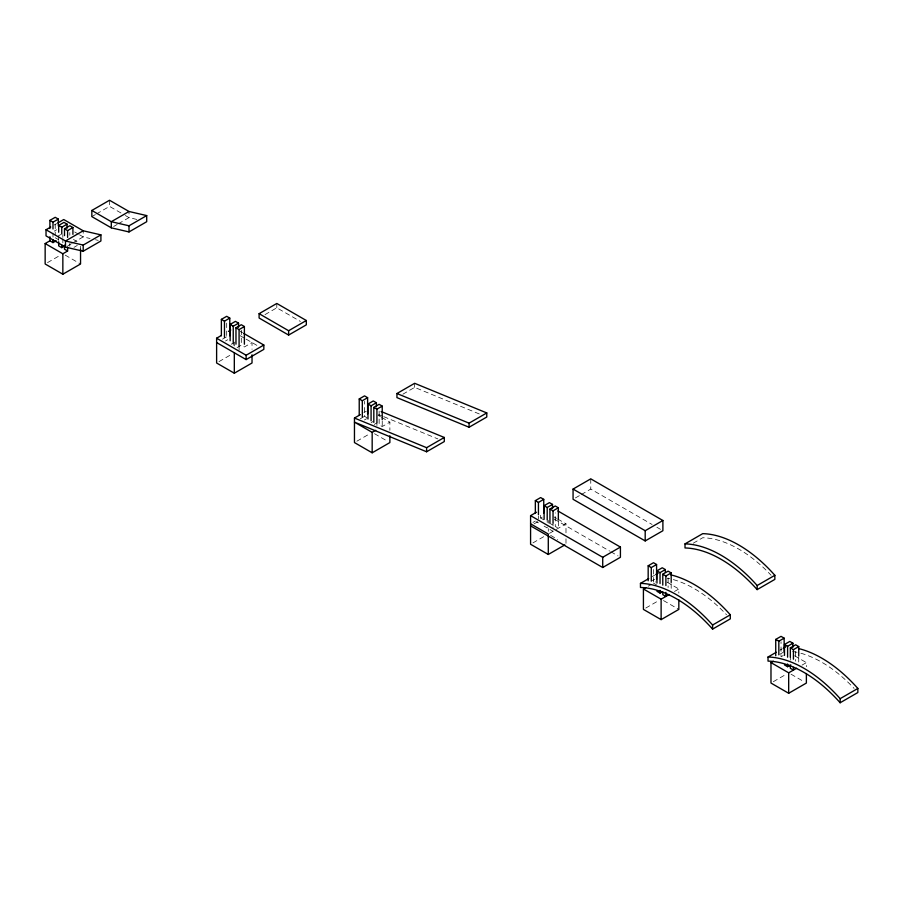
<?xml version="1.0" encoding="UTF-8"?>
<svg xmlns="http://www.w3.org/2000/svg" width="903" height="903" viewBox="0 0 903 903"><rect width="100%" height="100%" fill="white"/><g stroke="black" fill="none" stroke-linecap="round" stroke-linejoin="round"><path stroke-width="0.68" stroke-dasharray="4.51 3.39" d="M54.293 224.994L56.652 223.628M54.293 231.123L56.652 229.757M57.397 236.484L60.67 234.599M91.835 216.607L95.379 214.553M96.553 213.876L109.534 206.381L124.14 214.812M67.86 245.774L71.405 243.72M72.59 243.042L83.2 236.913L90.018 238.482M47.509 262.626L60.49 255.131M74.001 247.332L77.274 245.447M113.665 226.484L117.209 224.441M118.383 223.752L129.005 217.623L137.177 219.508M222.522 339.144L228.425 335.735M265.008 314.616L276.803 307.81L300.417 321.445M225.536 340.984L227.658 339.754M231.202 344.257L235.446 341.808M237.037 347.632L241.293 345.172L244.386 346.966L252.027 342.553L252.027 349.371M218.977 361.629L231.958 354.134M363.909 412.603L366.268 411.237M360.286 418.778L366.708 415.064M402.851 394.205L414.646 387.387L480.34 414.387M364.44 419.951L366.562 418.732M371.167 422.615L373.289 421.385M374.271 424.399L376.393 423.18M356.832 441.217L369.812 433.722M379.136 411.136L379.136 424.76L382.229 426.543L389.87 422.141L389.87 430.313M532.962 522.442L535.344 521.076M540.649 515.286L540.649 518.006L542.827 516.753M575.425 497.925L580.144 495.205M581.329 494.528L590.765 489.076L652.079 524.474M534.124 523.819L537.669 521.776M532.951 542.895L544.746 536.077M549.476 533.357L553.042 531.291L553.042 527.205M556.225 529.451L565.989 523.819L565.989 533.357M693.278 543.188L702.726 537.736A117.988 68.12 60 0 1 771.072 575.245M652.271 576.565L654.63 575.2M652.271 580.652L654.63 579.286M648.173 586.216L651.368 584.388M653.49 569.533L653.49 583.157L655.668 581.893M645.78 608.046L658.761 600.551M674.462 591.488L678.83 588.97L678.83 593.057M779.82 650.205L782.179 648.839M779.82 654.291L783.364 652.248M783.228 655.533L781.039 656.797L781.039 641.807M773.34 681.686L786.321 674.191M802.011 665.127L806.379 662.61L806.379 666.696M95.458 239.746L98.179 240.367M378.605 414.567L382.466 416.148M383.764 416.678L437.853 438.903M125.359 215.512L129.005 217.623L129.005 211.494M656.887 527.25L660.488 529.327M74.689 231.992L78.335 234.103M79.554 234.803L83.2 236.913L83.2 230.784M240.221 331.401L242.591 332.767M73.47 239.464L77.015 241.507M240.221 335.735L244.95 338.467M246.124 339.144L257.931 345.962M378.064 415.324L380.423 416.689M381.608 417.367L389.87 422.141M554.182 517.001L556.541 518.367M557.727 519.044L565.989 523.819M667.024 582.153L678.83 588.97M794.584 655.792L806.379 662.61M554.295 519.112L609.593 551.044M610.8 551.733L618.013 555.898M55.218 237.749L58.311 239.532M367.623 418.112L364.53 416.328L364.53 401.338M540.649 518.006L543.741 519.801M549.408 523.074L552.512 524.857M653.49 583.157L656.583 584.941M536.371 521.674L538.436 522.86M544.103 526.133L547.195 527.928L547.195 523.83M549.938 529.508L553.042 531.291M65.208 255.131L80.548 263.992M374.531 433.722L387.511 441.217M550.649 535.4L557.727 539.486M663.491 600.551L678.83 609.401M791.039 674.191L804.02 681.686M798.737 657.474L798.737 662.926M795.645 651.605L795.645 661.143M790.328 657.395L790.328 660.116M671.189 583.835L671.189 589.287M668.096 577.965L668.096 587.503M590.765 478.85L590.765 489.076M565.989 538.809L565.989 544.261M558.347 521.415L558.347 528.232L555.255 526.438L555.255 512.814M553.042 523.119L553.042 525.839M548.29 520.41L548.29 523.142M548.29 528.582L548.29 531.314M547.195 519.744L547.195 522.476M538.436 516.053L538.436 518.774M414.646 383.301L414.646 387.387M382.229 421.091L382.229 426.543M376.923 422.796L376.923 425.527M276.803 303.464L276.803 307.81M241.293 330.182L241.293 345.172M239.081 345.939L239.081 350.025M234.317 343.23L234.317 345.962M233.234 342.576L233.234 345.296M226.687 323.116L226.687 336.74M109.534 200.252L109.534 206.381M80.548 246.282L80.548 249.002M69.813 232.545L69.813 235.277M69.813 243.449L69.813 246.18M62.849 234.701L62.849 237.421M62.849 238.787L62.849 242.873M58.672 236.338L58.672 240.424M55.218 224.125L55.218 235.017M52.995 233.064L52.995 237.15M792.586 651.481A117.988 68.12 60 0 1 797.293 652.35M800.882 653.241A117.988 68.12 60 0 1 854.069 688.391M667.373 578.225A117.988 68.12 60 0 1 669.733 578.699M673.322 579.602A117.988 68.12 60 0 1 726.52 614.74"/><path stroke-width="1.35" d="M49.902 228.549L49.902 220.377L55.218 217.307L58.311 219.09L58.311 225.908M49.902 220.377L52.995 222.161L58.311 219.09M57.837 222.951L63.741 219.542L83.2 230.784L100.91 234.87L100.91 240.999L83.2 251.215L65.501 247.129L46.03 235.886L46.03 229.757L50.76 227.037M58.672 232.24L58.672 225.434L63.978 222.364L67.07 224.158L67.07 228.245M58.672 225.434L61.765 227.217L67.07 224.158M91.835 210.467L109.534 200.252L129.005 211.494L146.704 215.58L146.704 221.709L129.005 231.936L111.306 227.838L91.835 216.607L91.835 210.467L111.306 221.709L129.005 225.795L146.704 215.58M64.508 235.615L64.508 228.798L69.813 225.739L72.917 227.522L72.917 234.34M80.548 249.002L80.548 263.992L62.849 274.207L45.15 263.992L45.15 243.55L49.902 240.808L52.995 242.602L56.189 240.762M64.508 228.798L67.601 230.592L72.917 227.522M83.2 230.784L65.501 240.999L46.03 229.757M58.672 241.778L58.672 245.876L61.765 247.659L64.948 245.819M129.005 211.494L111.306 221.709L111.306 227.838M45.15 243.55L62.849 253.777L67.601 251.034L67.601 246.937M65.501 247.129L65.501 240.999L83.2 245.085L100.91 234.87M221.37 335.724L221.37 319.369L226.687 316.31L229.78 318.093L229.78 335.803M221.37 319.369L224.475 321.163L229.78 318.093M230.141 340.781L230.141 324.425L235.446 321.366L238.55 323.15L238.55 327.236M230.141 324.425L233.234 326.22L238.55 323.15M252.027 354.811L252.027 362.995L234.317 373.21L216.618 362.995L216.618 338.207L221.337 335.487M228.425 331.401L230.784 330.035M259.105 313.68L276.803 303.464L306.32 320.509L306.32 324.854L288.621 335.069L259.105 318.025L259.105 313.68L288.621 330.724L306.32 320.509M235.976 344.156L235.976 327.8L241.293 324.73L244.386 326.525L244.386 344.235M235.976 327.8L239.081 329.595L244.386 326.525M216.618 338.207L246.135 355.251L263.834 345.036L263.834 349.371L246.135 359.597L216.618 342.553M359.225 415.301L359.225 398.957L364.53 395.886L367.623 397.681L367.623 414.025M359.225 398.957L362.317 400.74L367.623 397.681M367.984 419.003L367.984 404.013L373.289 400.955L376.393 402.738L376.393 406.824M367.984 404.013L371.077 405.808L376.393 402.738M389.87 435.765L389.87 442.572L372.171 452.798L354.461 442.572L354.461 418.044L360.365 414.646M396.948 393.527L414.646 383.301L486.773 412.942L486.773 417.028L469.075 427.243L396.948 397.613L396.948 393.527L469.075 423.157L486.773 412.942M373.819 422.378L373.819 407.388L379.136 404.318L382.229 406.113L382.229 419.737M373.819 407.388L376.923 409.172L382.229 406.113M381.179 411.531L444.299 437.47L444.299 441.556L426.6 451.771L354.461 422.141L372.171 432.356L375.727 430.302M354.461 418.044L426.6 447.685L444.299 437.47M535.344 512.904L535.344 500.634L540.649 497.564L543.741 499.359L543.741 512.983M535.344 500.634L538.436 502.429L543.741 499.359M544.103 519.327L544.103 505.691L549.408 502.632L552.512 504.416L552.512 508.502M573.066 489.076L590.765 478.85L662.892 520.5L662.892 530.716L645.193 540.931L573.066 499.291L573.066 489.076L645.193 530.716L662.892 520.5M564.804 544.938L548.29 554.476L530.58 544.261L530.58 515.647L536.484 512.238M544.103 505.691L547.195 507.486L552.512 504.416M549.938 522.69L549.938 509.066L555.255 505.996L558.347 507.791L558.347 520.049M549.938 509.066L553.042 510.85L558.347 507.791M530.58 515.647L602.719 557.286L620.417 547.071L620.417 557.286L602.719 567.502L530.58 525.862M685.016 543.877L702.726 533.65A117.988 68.12 60 0 1 774.853 575.301L774.853 579.387L757.154 589.603A117.988 68.12 60 0 0 685.016 547.963L685.016 543.877A117.988 68.12 60 0 1 757.154 585.516L774.853 575.301M648.173 580.776L648.173 565.786L653.49 562.716L656.583 564.51L656.583 579.489M648.173 565.786L651.277 567.569L656.583 564.51M656.944 583.101L656.944 570.843L662.249 567.773L665.353 569.567L665.353 572.288M670.929 574.895A117.988 68.12 60 0 1 730.301 614.796L730.301 618.882L712.591 629.109A117.988 68.12 60 0 0 640.464 587.469L640.464 583.372L648.726 578.609M655.804 574.522L658.163 573.157M656.944 570.843L660.037 572.626L665.353 569.567M662.779 585.11L662.779 574.218L668.096 571.147L671.189 572.931L671.189 582.469M678.83 599.863L678.83 609.401L661.12 619.627L643.421 609.401L643.421 588.97L645.803 587.593M662.779 574.218L665.883 576.001L671.189 572.931M656.944 591.284L660.037 593.068L662.159 591.849M643.421 588.97L661.12 599.186L669.067 594.603M640.464 583.372A117.988 68.12 60 0 1 712.591 625.023L730.301 614.796M775.733 655.781L775.733 639.426L781.039 636.355L784.143 638.15L784.143 651.774M775.733 639.426L778.826 641.209L784.143 638.15M784.493 655.386L784.493 644.482L789.809 641.423L792.902 643.207L792.902 647.293M798.478 648.535A117.988 68.12 60 0 1 857.85 688.447L857.85 692.533L840.151 702.748A117.988 68.12 60 0 0 768.024 661.109L768.024 657.023L776.287 652.248M783.364 648.162L785.723 646.796M784.493 644.482L787.597 646.277L792.902 643.207M790.328 657.395L790.328 647.857L795.645 644.787L798.737 646.582L798.737 656.12M806.379 673.514L806.379 683.052L788.68 693.267L770.981 683.052L770.981 662.61L773.352 661.233M790.328 647.857L793.432 649.641L798.737 646.582M784.493 664.924L787.597 666.707L790.78 664.868M770.981 662.61L788.68 672.825L796.615 668.243M768.024 657.023A117.988 68.12 60 0 1 840.151 698.662L857.85 688.447M557.907 510.974L620.417 547.071M243.765 333.444L263.834 345.036M67.601 251.034L64.508 249.239L64.508 245.153M530.58 523.819L548.29 534.034L548.29 554.476M840.151 698.662L840.151 702.748M793.432 649.641L793.432 659.179M793.432 667.362L793.432 670.082L790.328 668.299L790.328 665.567M788.68 672.825L788.68 693.267M787.597 646.277L787.597 657.17M787.597 663.987L787.597 666.707M778.826 641.209L778.826 654.844M757.154 585.516L757.154 589.603M712.591 625.023L712.591 629.109M665.883 576.001L665.883 585.539M665.883 592.357L665.883 596.443L662.779 594.648L662.779 591.928M661.12 599.186L661.12 619.627M660.037 572.626L660.037 583.53M660.037 590.348L660.037 593.068M651.277 567.569L651.277 581.193M645.193 530.716L645.193 540.931M602.719 557.286L602.719 567.502M553.042 510.85L553.042 523.119M547.195 507.486L547.195 519.744M538.436 502.429L538.436 514.687M469.075 423.157L469.075 427.243M426.6 447.685L426.6 451.771M376.923 409.172L376.923 422.796M372.171 432.356L372.171 452.798M371.077 405.808L371.077 420.787M362.317 400.74L362.317 417.096M288.621 330.724L288.621 335.069M246.135 355.251L246.135 359.597M239.081 329.595L239.081 345.939M234.317 352.768L234.317 373.21M233.234 326.22L233.234 342.576M224.475 321.163L224.475 337.508M129.005 225.795L129.005 231.936M83.2 245.085L83.2 251.215M67.601 230.592L67.601 237.399M62.849 253.777L62.849 274.207M61.765 227.217L61.765 234.035M61.765 244.939L61.765 247.659M52.995 222.161L52.995 228.978M52.995 239.871L52.995 242.602M49.902 236.721L49.902 240.808"/></g></svg>
